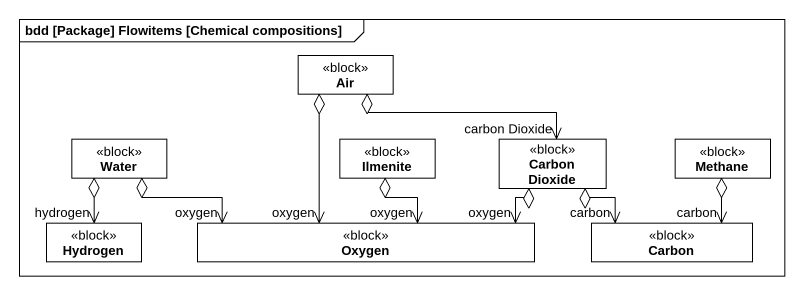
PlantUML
@startuml
mainframe bdd [Package] Flowitems [Chemical compositions]
hide circle
hide empty members
class Air <<block>>
class Water <<block>>
class Ilmenite <<block>>
class "Carbon Dioxide" as Carbon_Dioxide <<block>>
class Methane <<block>>
class Hydrogen <<block>>
class Oxygen <<block>>
class Carbon <<block>>
Air o-right-> "carbon Dioxide" Carbon_Dioxide
Air o--> "oxygen" Oxygen
Water o--> "hydrogen" Hydrogen
Water o-right-> "oxygen" Oxygen
Ilmenite o--> "oxygen" Oxygen
Carbon_Dioxide o-left-> "oxygen" Oxygen
Carbon_Dioxide o--> "carbon" Carbon
Methane o--> "carbon" Carbon
@enduml
